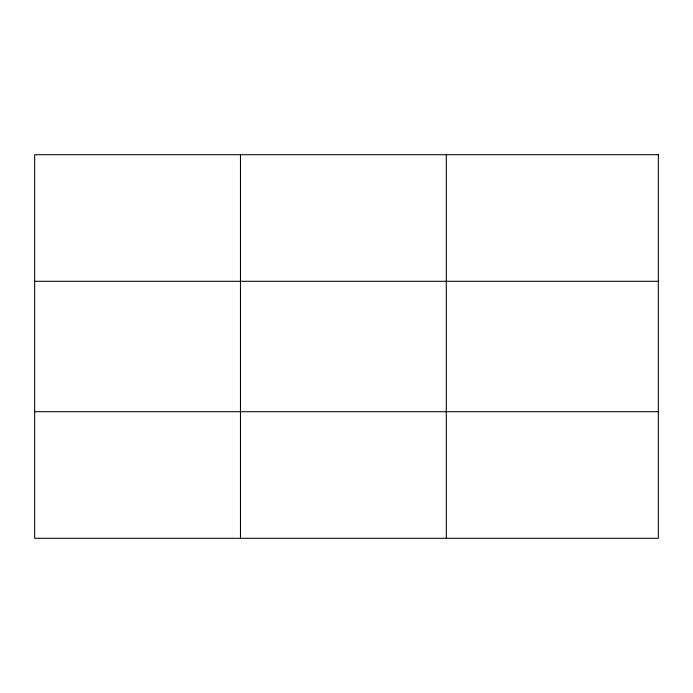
<?xml version="1.0" encoding="UTF-8"?>
<svg xmlns="http://www.w3.org/2000/svg" width="693" height="693" viewBox="0 0 693 693"><rect width="100%" height="100%" fill="white"/><g stroke="black" fill="none" stroke-linecap="round" stroke-linejoin="round"><path stroke-width="1.04" d="M240.471 538.296L240.471 154.704M446.292 538.296L446.292 154.704M34.65 281.289L658.35 281.289M34.65 411.711L658.35 411.711M658.35 154.704L658.35 538.296L34.65 538.296L34.65 154.704L658.35 154.704"/></g></svg>
